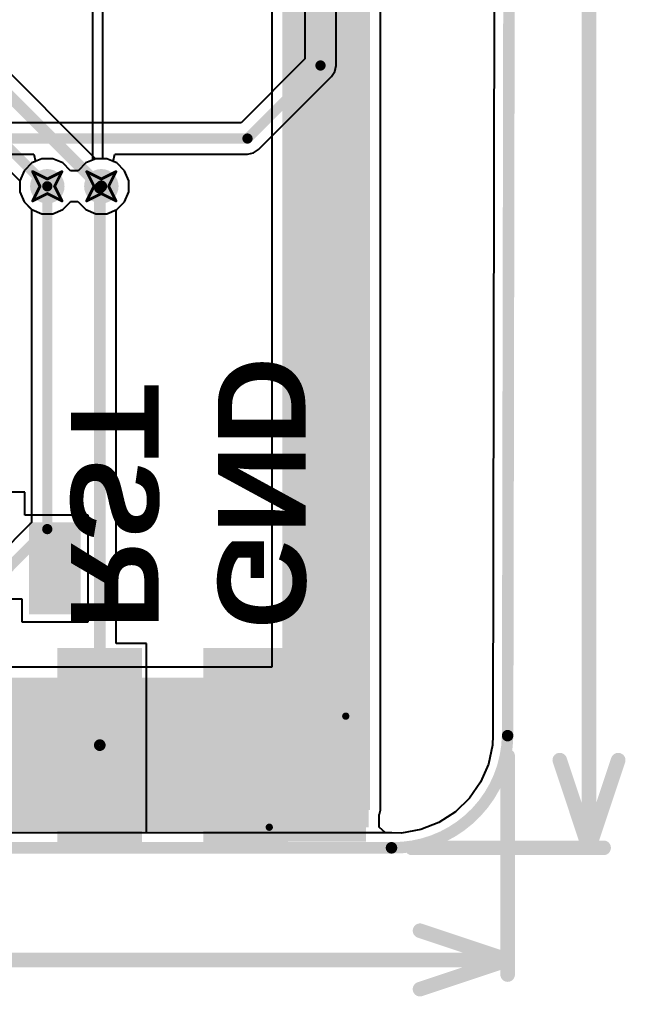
# Model space of a CAD drawing. Header units: inches. Extents: x -3 to 488, y -11 to 93.
# Drawn here: x 116.51 to 127.05, y -10.06 to 6.92 of the extents above; entities that cross this region are included whole.
import ezdxf

# ---------------------------------------------------------------- set-up
doc = ezdxf.new("R2010")
doc.units = ezdxf.units.IN
for name, color, linetype in [('Board Cutout', 216, 'Continuous'), ('Bottom Layer', 5, 'Continuous'), ('Bottom Overlay', 54, 'Continuous'), ('Bottom Paste', 16, 'Continuous'), ('Bottom Solder', 6, 'Continuous'), ('Dimension', 6, 'Continuous'), ('Drill Drawing', 1, 'Continuous'), ('Layer 1', 16, 'Continuous'), ('Layer 2', 76, 'Continuous'), ('Top Layer', 1, 'Continuous'), ('Top Overlay', 2, 'Continuous'), ('Top Paste', 8, 'Continuous'), ('Top Solder', 216, 'Continuous'), ('Via Holes', 16, 'Continuous')]:
    doc.layers.add(name, color=color, linetype=linetype)
doc.styles.add('Arial_Bold', font='', dxfattribs={"height": 0.2})
doc.styles.get('Arial_Bold').set_extended_font_data('Arial', bold=True)

msp = doc.modelspace()

# ---------------------------------------------------------------- hatches: boundary and pattern name
at = {"layer": 'Bottom Layer'}
h = msp.add_hatch(color=5, dxfattribs=at)
edge = h.paths.add_edge_path()
edge.add_arc((116.99, 4.021), 0.3, 0, 360)
h = msp.add_hatch(color=5, dxfattribs=at)
edge = h.paths.add_edge_path()
edge.add_arc((117.93, 4.021), 0.3, 0, 360)
for points in [[(117.268, -4.108), (118.538, -4.108), (118.538, -7.283), (117.268, -7.283)], [(119.808, -4.108), (121.078, -4.108), (121.078, -7.283), (119.808, -7.283)]]:
    msp.add_hatch(color=5, dxfattribs=at).paths.add_polyline_path(points)
at = {"layer": 'Bottom Paste'}
for points in [[(117.268, -4.108), (118.538, -4.108), (118.538, -7.283), (117.268, -7.283)], [(119.808, -4.108), (121.078, -4.108), (121.078, -7.283), (119.808, -7.283)]]:
    msp.add_hatch(color=16, dxfattribs=at).paths.add_polyline_path(points)
at = {"layer": 'Bottom Solder'}
for points in [[(117.167, -4.006), (118.64, -4.006), (118.64, -7.384), (117.167, -7.384)], [(119.707, -4.006), (121.18, -4.006), (121.18, -7.384), (119.707, -7.384)]]:
    msp.add_hatch(color=6, dxfattribs=at).paths.add_polyline_path(points)
at = {"layer": 'Layer 1'}
h = msp.add_hatch(color=16, dxfattribs=at)
edge = h.paths.add_edge_path()
edge.add_arc((116.99, 4.021), 0.3, 0, 360)
h = msp.add_hatch(color=16, dxfattribs=at)
edge = h.paths.add_edge_path()
edge.add_arc((117.93, 4.021), 0.3, 0, 360)
at = {"layer": 'Layer 2'}
h = msp.add_hatch(color=76, dxfattribs=at)
edge = h.paths.add_edge_path()
edge.add_arc((116.99, 4.021), 0.3, 0, 360)
h = msp.add_hatch(color=76, dxfattribs=at)
edge = h.paths.add_edge_path()
edge.add_arc((117.93, 4.021), 0.3, 0, 360)
at = {"layer": 'Top Layer'}
for points in [[(121.078, -6.824), (122.602, -6.824), (122.602, 8.788), (121.078, 8.788)], [(116.722, -1.872), (117.522, -1.872), (117.522, -3.372), (116.722, -3.372)], [(108.033, -7.122), (122.583, -7.122), (122.583, -4.522), (108.033, -4.522)], [(121.082, -5.422), (122.482, -5.422), (122.482, -7.322), (121.082, -7.322)]]:
    msp.add_hatch(color=1, dxfattribs=at).paths.add_polyline_path(points)
h = msp.add_hatch(color=1, dxfattribs=at)
edge = h.paths.add_edge_path()
edge.add_arc((116.99, 4.021), 0.3, 0, 360)
h = msp.add_hatch(color=1, dxfattribs=at)
edge = h.paths.add_edge_path()
edge.add_arc((117.93, 4.021), 0.3, 0, 360)
at = {"layer": 'Top Paste'}
for points in [[(116.722, -1.872), (117.522, -1.872), (117.522, -3.372), (116.722, -3.372)], [(121.082, -5.422), (122.482, -5.422), (122.482, -7.322), (121.082, -7.322)]]:
    msp.add_hatch(color=8, dxfattribs=at).paths.add_polyline_path(points)
at = {"layer": 'Top Solder'}
for points in [[(116.672, -1.822), (117.572, -1.822), (117.572, -3.422), (116.672, -3.422)], [(121.032, -5.372), (122.532, -5.372), (122.532, -7.372), (121.032, -7.372)]]:
    msp.add_hatch(color=216, dxfattribs=at).paths.add_polyline_path(points)
at = {"layer": 'Via Holes'}
h = msp.add_hatch(color=7, dxfattribs=at)
edge = h.paths.add_edge_path()
edge.add_arc((116.99, 4.021), 0.15, 0, 360)
h = msp.add_hatch(color=7, dxfattribs=at)
edge = h.paths.add_edge_path()
edge.add_arc((117.93, 4.021), 0.15, 0, 360)

# ---------------------------------------------------------------- linework, layer by layer
at = {"layer": 'Board Cutout'}
for points in [[(124.998, -5.53, 0.2, 0.2, 0), (125.078, 38.57, 0.2, 0.2, 0)], [(124.998, -5.53, 0.2, 0.2, -0.414214), (122.978, -7.48, 0.2, 0.2, 0)], [(62.09, -7.48, 0.2, 0.2, 0), (122.978, -7.48, 0.2, 0.2, 0)]]:
    msp.add_lwpolyline(points, format="xyseb", dxfattribs=at)
for points in [[(124.948, -5.53, 0.1, 0.1, 1), (125.048, -5.53, 0.1, 0.1, 1)], [(124.948, -5.53, 0.1, 0.1, 1), (125.048, -5.53, 0.1, 0.1, 1)], [(122.928, -7.48, 0.1, 0.1, 1), (123.028, -7.48, 0.1, 0.1, 1)], [(122.928, -7.48, 0.1, 0.1, 1), (123.028, -7.48, 0.1, 0.1, 1)]]:
    msp.add_lwpolyline(points, format="xyseb", close=True, dxfattribs=at)
at = {"layer": 'Bottom Layer'}
for p, q in [((124.787, 21.113), (124.739, -5.528)), ((117.777, 9.228), (117.777, 4.475)), ((117.958, 4.499), (117.958, 9.228)), ((116.719, 4.426), (116.585, 4.292)), ((116.895, 4.499), (116.719, 4.426)), ((117.085, 4.499), (116.895, 4.499)), ((117.26, 4.426), (117.085, 4.499)), ((117.395, 4.292), (117.26, 4.426)), ((117.659, 4.426), (117.525, 4.292)), ((117.777, 4.475), (117.659, 4.426)), ((118.025, 4.499), (117.958, 4.499)), ((118.2, 4.426), (118.025, 4.499)), ((118.335, 4.292), (118.2, 4.426)), ((116.585, 4.292), (116.512, 4.116)), ((117.396, 4.288), (117.395, 4.292)), ((117.523, 4.288), (117.396, 4.288)), ((117.525, 4.292), (117.523, 4.288)), ((118.407, 4.116), (118.335, 4.292)), ((116.512, 4.116), (116.512, 3.926)), ((118.407, 3.926), (118.407, 4.116)), ((116.512, 3.926), (116.585, 3.75)), ((118.335, 3.75), (118.407, 3.926)), ((116.585, 3.75), (116.718, 3.617)), ((118.2, 3.616), (118.335, 3.75)), ((116.718, 3.617), (116.718, -1.827)), ((118.188, 3.611), (118.2, 3.616)), ((118.188, -3.93), (118.188, 3.611)), ((116.718, -1.827), (115.171, -3.373)), ((118.716, -3.93), (118.188, -3.93)), ((118.716, -7.221), (118.716, -3.93)), ((124.739, -5.528), (124.736, -5.695)), ((124.736, -5.695), (124.664, -6.028)), ((124.664, -6.028), (124.528, -6.34)), ((124.528, -6.34), (124.334, -6.619)), ((124.334, -6.619), (124.09, -6.855)), ((124.09, -6.855), (123.804, -7.039)), ((123.804, -7.039), (123.487, -7.164)), ((122.978, -7.221), (118.716, -7.221)), ((122.98, -7.221), (122.978, -7.221)), ((122.983, -7.221), (122.98, -7.221)), ((123.153, -7.224), (122.983, -7.221)), ((123.487, -7.164), (123.153, -7.224))]:
    msp.add_line(p, q, dxfattribs=at)
for points in [[(116.99, -1.939, 0.178, 0.178, 0), (116.99, 4.021, 0.178, 0.178, 0)], [(117.903, 3.995, 0.203, 0.203, 0), (117.93, 4.021, 0.203, 0.203, 0)], [(117.903, -5.695, 0.203, 0.203, 0), (117.903, 3.995, 0.203, 0.203, 0)], [(115.363, -3.566, 0.178, 0.178, 0), (116.99, -1.939, 0.178, 0.178, 0)]]:
    msp.add_lwpolyline(points, format="xyseb", dxfattribs=at)
for points in [[(116.945, 4.021, 0.0889, 0.0889, 1), (117.034, 4.021, 0.0889, 0.0889, 1)], [(117.853, 3.995, 0.102, 0.102, 1), (117.954, 3.995, 0.102, 0.102, 1)], [(117.853, 3.995, 0.102, 0.102, 1), (117.954, 3.995, 0.102, 0.102, 1)], [(117.879, 4.021, 0.102, 0.102, 1), (117.98, 4.021, 0.102, 0.102, 1)], [(116.945, -1.939, 0.0889, 0.0889, 1), (117.034, -1.939, 0.0889, 0.0889, 1)], [(116.945, -1.939, 0.0889, 0.0889, 1), (117.034, -1.939, 0.0889, 0.0889, 1)], [(117.853, -5.695, 0.102, 0.102, 1), (117.954, -5.695, 0.102, 0.102, 1)]]:
    msp.add_lwpolyline(points, format="xyseb", close=True, dxfattribs=at)
at = {"layer": 'Dimension'}
for points in [[(126.413, -7.48, 0.254, 0.254, 0), (126.413, 11.01, 0.254, 0.254, 0)], [(124.998, -9.683, 0.254, 0.254, 0), (124.998, -5.884, 0.254, 0.254, 0)], [(125.905, -5.956, 0.254, 0.254, 0), (126.413, -7.48, 0.254, 0.254, 0)], [(126.413, -7.48, 0.254, 0.254, 0), (126.921, -5.956, 0.254, 0.254, 0)], [(123.332, -7.48, 0.254, 0.254, 0), (126.667, -7.48, 0.254, 0.254, 0)], [(123.474, -8.921, 0.254, 0.254, 0), (124.998, -9.429, 0.254, 0.254, 0)], [(67.831, -9.429, 0.254, 0.254, 0), (124.998, -9.429, 0.254, 0.254, 0)], [(123.474, -9.937, 0.254, 0.254, 0), (124.998, -9.429, 0.254, 0.254, 0)]]:
    msp.add_lwpolyline(points, format="xyseb", dxfattribs=at)
for points in [[(124.935, -5.884, 0.127, 0.127, 1), (125.062, -5.884, 0.127, 0.127, 1)], [(125.842, -5.956, 0.127, 0.127, 1), (125.969, -5.956, 0.127, 0.127, 1)], [(126.858, -5.956, 0.127, 0.127, 1), (126.985, -5.956, 0.127, 0.127, 1)], [(123.268, -7.48, 0.127, 0.127, 1), (123.395, -7.48, 0.127, 0.127, 1)], [(126.35, -7.48, 0.127, 0.127, 1), (126.477, -7.48, 0.127, 0.127, 1)], [(126.35, -7.48, 0.127, 0.127, 1), (126.477, -7.48, 0.127, 0.127, 1)], [(126.35, -7.48, 0.127, 0.127, 1), (126.477, -7.48, 0.127, 0.127, 1)], [(126.604, -7.48, 0.127, 0.127, 1), (126.731, -7.48, 0.127, 0.127, 1)], [(123.411, -8.921, 0.127, 0.127, 1), (123.538, -8.921, 0.127, 0.127, 1)], [(124.935, -9.429, 0.127, 0.127, 1), (125.062, -9.429, 0.127, 0.127, 1)], [(124.935, -9.429, 0.127, 0.127, 1), (125.062, -9.429, 0.127, 0.127, 1)], [(124.935, -9.429, 0.127, 0.127, 1), (125.062, -9.429, 0.127, 0.127, 1)], [(124.935, -9.683, 0.127, 0.127, 1), (125.062, -9.683, 0.127, 0.127, 1)], [(123.411, -9.937, 0.127, 0.127, 1), (123.538, -9.937, 0.127, 0.127, 1)]]:
    msp.add_lwpolyline(points, format="xyseb", close=True, dxfattribs=at)
at = {"layer": 'Drill Drawing'}
for points in [[(116.736, 4.275, 0.0508, 0.0508, 0), (116.99, 4.148, 0.0508, 0.0508, 0)], [(116.736, 4.275, 0.0508, 0.0508, 0), (116.863, 4.021, 0.0508, 0.0508, 0)], [(116.99, 4.148, 0.0508, 0.0508, 0), (117.244, 4.275, 0.0508, 0.0508, 0)], [(117.117, 4.021, 0.0508, 0.0508, 0), (117.244, 4.275, 0.0508, 0.0508, 0)], [(117.676, 4.275, 0.0508, 0.0508, 0), (117.93, 4.148, 0.0508, 0.0508, 0)], [(117.676, 4.275, 0.0508, 0.0508, 0), (117.803, 4.021, 0.0508, 0.0508, 0)], [(117.93, 4.148, 0.0508, 0.0508, 0), (118.184, 4.275, 0.0508, 0.0508, 0)], [(118.057, 4.021, 0.0508, 0.0508, 0), (118.184, 4.275, 0.0508, 0.0508, 0)], [(116.736, 3.767, 0.0508, 0.0508, 0), (116.863, 4.021, 0.0508, 0.0508, 0)], [(116.736, 3.767, 0.0508, 0.0508, 0), (116.99, 3.894, 0.0508, 0.0508, 0)], [(116.99, 3.894, 0.0508, 0.0508, 0), (117.244, 3.767, 0.0508, 0.0508, 0)], [(117.117, 4.021, 0.0508, 0.0508, 0), (117.244, 3.767, 0.0508, 0.0508, 0)], [(117.676, 3.767, 0.0508, 0.0508, 0), (117.803, 4.021, 0.0508, 0.0508, 0)], [(117.676, 3.767, 0.0508, 0.0508, 0), (117.93, 3.894, 0.0508, 0.0508, 0)], [(117.93, 3.894, 0.0508, 0.0508, 0), (118.184, 3.767, 0.0508, 0.0508, 0)], [(118.057, 4.021, 0.0508, 0.0508, 0), (118.184, 3.767, 0.0508, 0.0508, 0)]]:
    msp.add_lwpolyline(points, format="xyseb", dxfattribs=at)
for points in [[(116.723, 4.275, 0.0254, 0.0254, 1), (116.748, 4.275, 0.0254, 0.0254, 1)], [(116.723, 4.275, 0.0254, 0.0254, 1), (116.748, 4.275, 0.0254, 0.0254, 1)], [(117.231, 4.275, 0.0254, 0.0254, 1), (117.256, 4.275, 0.0254, 0.0254, 1)], [(117.231, 4.275, 0.0254, 0.0254, 1), (117.256, 4.275, 0.0254, 0.0254, 1)], [(117.663, 4.275, 0.0254, 0.0254, 1), (117.688, 4.275, 0.0254, 0.0254, 1)], [(117.663, 4.275, 0.0254, 0.0254, 1), (117.688, 4.275, 0.0254, 0.0254, 1)], [(118.171, 4.275, 0.0254, 0.0254, 1), (118.196, 4.275, 0.0254, 0.0254, 1)], [(118.171, 4.275, 0.0254, 0.0254, 1), (118.196, 4.275, 0.0254, 0.0254, 1)], [(116.977, 4.148, 0.0254, 0.0254, 1), (117.002, 4.148, 0.0254, 0.0254, 1)], [(116.977, 4.148, 0.0254, 0.0254, 1), (117.002, 4.148, 0.0254, 0.0254, 1)], [(117.917, 4.148, 0.0254, 0.0254, 1), (117.942, 4.148, 0.0254, 0.0254, 1)], [(117.917, 4.148, 0.0254, 0.0254, 1), (117.942, 4.148, 0.0254, 0.0254, 1)], [(116.85, 4.021, 0.0254, 0.0254, 1), (116.875, 4.021, 0.0254, 0.0254, 1)], [(116.85, 4.021, 0.0254, 0.0254, 1), (116.875, 4.021, 0.0254, 0.0254, 1)], [(116.977, 3.894, 0.0254, 0.0254, 1), (117.002, 3.894, 0.0254, 0.0254, 1)], [(116.977, 3.894, 0.0254, 0.0254, 1), (117.002, 3.894, 0.0254, 0.0254, 1)], [(117.104, 4.021, 0.0254, 0.0254, 1), (117.129, 4.021, 0.0254, 0.0254, 1)], [(117.104, 4.021, 0.0254, 0.0254, 1), (117.129, 4.021, 0.0254, 0.0254, 1)], [(117.79, 4.021, 0.0254, 0.0254, 1), (117.815, 4.021, 0.0254, 0.0254, 1)], [(117.79, 4.021, 0.0254, 0.0254, 1), (117.815, 4.021, 0.0254, 0.0254, 1)], [(117.917, 3.894, 0.0254, 0.0254, 1), (117.942, 3.894, 0.0254, 0.0254, 1)], [(117.917, 3.894, 0.0254, 0.0254, 1), (117.942, 3.894, 0.0254, 0.0254, 1)], [(118.044, 4.021, 0.0254, 0.0254, 1), (118.069, 4.021, 0.0254, 0.0254, 1)], [(118.044, 4.021, 0.0254, 0.0254, 1), (118.069, 4.021, 0.0254, 0.0254, 1)], [(116.723, 3.767, 0.0254, 0.0254, 1), (116.748, 3.767, 0.0254, 0.0254, 1)], [(116.723, 3.767, 0.0254, 0.0254, 1), (116.748, 3.767, 0.0254, 0.0254, 1)], [(117.231, 3.767, 0.0254, 0.0254, 1), (117.256, 3.767, 0.0254, 0.0254, 1)], [(117.231, 3.767, 0.0254, 0.0254, 1), (117.256, 3.767, 0.0254, 0.0254, 1)], [(117.663, 3.767, 0.0254, 0.0254, 1), (117.688, 3.767, 0.0254, 0.0254, 1)], [(117.663, 3.767, 0.0254, 0.0254, 1), (117.688, 3.767, 0.0254, 0.0254, 1)], [(118.171, 3.767, 0.0254, 0.0254, 1), (118.196, 3.767, 0.0254, 0.0254, 1)], [(118.171, 3.767, 0.0254, 0.0254, 1), (118.196, 3.767, 0.0254, 0.0254, 1)]]:
    msp.add_lwpolyline(points, format="xyseb", close=True, dxfattribs=at)
at = {"layer": 'Layer 1'}
for p, q in [((124.814, 35.73), (124.739, -5.528)), ((121.47, 7.839), (121.47, 6.234)), ((122.014, 6.121), (122.014, 7.839)), ((121.47, 6.234), (120.36, 5.123)), ((121.993, 6.017), (122.014, 6.121)), ((122.014, 6.121), (122.014, 6.121)), ((121.934, 5.929), (121.993, 6.017)), ((120.664, 4.659), (121.934, 5.929)), ((120.36, 5.123), (110.969, 5.123)), ((120.472, 4.579), (120.576, 4.6)), ((120.576, 4.6), (120.664, 4.659)), ((115.304, 4.579), (116.758, 4.579)), ((116.719, 4.426), (116.585, 4.292)), ((116.783, 4.452), (116.719, 4.426)), ((116.758, 4.579), (116.783, 4.452)), ((118.136, 4.452), (118.162, 4.579)), ((118.2, 4.426), (118.136, 4.452)), ((118.162, 4.579), (120.472, 4.579)), ((118.335, 4.292), (118.2, 4.426)), ((116.585, 4.292), (116.512, 4.116)), ((118.407, 4.116), (118.335, 4.292)), ((116.512, 4.116), (116.512, 3.926)), ((118.407, 3.926), (118.407, 4.116)), ((116.512, 3.926), (116.585, 3.75)), ((118.335, 3.75), (118.407, 3.926)), ((116.585, 3.75), (116.719, 3.616)), ((117.26, 3.616), (117.395, 3.75)), ((117.395, 3.75), (117.396, 3.754)), ((117.396, 3.754), (117.523, 3.754)), ((117.523, 3.754), (117.525, 3.75)), ((117.525, 3.75), (117.659, 3.616)), ((118.2, 3.616), (118.335, 3.75)), ((116.719, 3.616), (116.895, 3.543)), ((117.085, 3.543), (117.26, 3.616)), ((117.659, 3.616), (117.835, 3.543)), ((118.025, 3.543), (118.2, 3.616)), ((116.895, 3.543), (117.085, 3.543)), ((117.835, 3.543), (118.025, 3.543)), ((124.739, -5.528), (124.736, -5.695)), ((124.736, -5.695), (124.664, -6.028)), ((124.664, -6.028), (124.528, -6.34)), ((124.528, -6.34), (124.334, -6.619)), ((124.334, -6.619), (124.09, -6.855)), ((124.09, -6.855), (123.804, -7.039)), ((123.804, -7.039), (123.487, -7.164)), ((122.978, -7.221), (62.09, -7.221)), ((122.98, -7.221), (122.978, -7.221)), ((122.983, -7.221), (122.98, -7.221)), ((123.153, -7.224), (122.983, -7.221)), ((123.487, -7.164), (123.153, -7.224))]:
    msp.add_line(p, q, dxfattribs=at)
for points in [[(121.742, 6.121, 0.178, 0.178, 0), (121.742, 8.242, 0.178, 0.178, 0)], [(120.472, 4.851, 0.178, 0.178, 0), (121.742, 6.121, 0.178, 0.178, 0)], [(65.636, 4.851, 0.178, 0.178, 0), (120.472, 4.851, 0.178, 0.178, 0)]]:
    msp.add_lwpolyline(points, format="xyseb", dxfattribs=at)
for points in [[(121.698, 6.121, 0.0889, 0.0889, 1), (121.787, 6.121, 0.0889, 0.0889, 1)], [(121.698, 6.121, 0.0889, 0.0889, 1), (121.787, 6.121, 0.0889, 0.0889, 1)], [(120.428, 4.851, 0.0889, 0.0889, 1), (120.517, 4.851, 0.0889, 0.0889, 1)], [(120.428, 4.851, 0.0889, 0.0889, 1), (120.517, 4.851, 0.0889, 0.0889, 1)]]:
    msp.add_lwpolyline(points, format="xyseb", close=True, dxfattribs=at)
at = {"layer": 'Layer 2'}
for p, q in [((124.808, 32.944), (124.739, -5.528)), ((117.83, 4.497), (115.043, 7.285)), ((114.345, 6.281), (116.512, 4.114)), ((117.835, 4.499), (117.83, 4.497)), ((118.025, 4.499), (117.835, 4.499)), ((118.2, 4.426), (118.025, 4.499)), ((118.335, 4.292), (118.2, 4.426)), ((118.407, 4.116), (118.335, 4.292)), ((116.512, 4.114), (116.512, 3.926)), ((118.407, 3.926), (118.407, 4.116)), ((116.512, 3.926), (116.585, 3.75)), ((118.335, 3.75), (118.407, 3.926)), ((116.585, 3.75), (116.719, 3.616)), ((117.26, 3.616), (117.395, 3.75)), ((117.395, 3.75), (117.396, 3.754)), ((117.396, 3.754), (117.523, 3.754)), ((117.523, 3.754), (117.525, 3.75)), ((117.525, 3.75), (117.659, 3.616)), ((118.2, 3.616), (118.335, 3.75)), ((116.719, 3.616), (116.895, 3.543)), ((117.085, 3.543), (117.26, 3.616)), ((117.659, 3.616), (117.835, 3.543)), ((118.025, 3.543), (118.2, 3.616)), ((116.895, 3.543), (117.085, 3.543)), ((117.835, 3.543), (118.025, 3.543)), ((124.739, -5.528), (124.736, -5.695)), ((124.736, -5.695), (124.664, -6.028)), ((124.664, -6.028), (124.528, -6.34)), ((124.528, -6.34), (124.334, -6.619)), ((124.334, -6.619), (124.09, -6.855)), ((124.09, -6.855), (123.804, -7.039)), ((123.804, -7.039), (123.487, -7.164)), ((122.978, -7.221), (62.09, -7.221)), ((122.98, -7.221), (122.978, -7.221)), ((122.983, -7.221), (122.98, -7.221)), ((123.153, -7.224), (122.983, -7.221)), ((123.487, -7.164), (123.153, -7.224))]:
    msp.add_line(p, q, dxfattribs=at)
for points in [[(114.758, 7.167, 0.203, 0.203, 0), (117.917, 4.008, 0.203, 0.203, 0)], [(114.357, 6.654, 0.178, 0.178, 0), (116.99, 4.021, 0.178, 0.178, 0)]]:
    msp.add_lwpolyline(points, format="xyseb", dxfattribs=at)
for points in [[(116.945, 4.021, 0.0889, 0.0889, 1), (117.034, 4.021, 0.0889, 0.0889, 1)], [(117.866, 4.008, 0.102, 0.102, 1), (117.967, 4.008, 0.102, 0.102, 1)]]:
    msp.add_lwpolyline(points, format="xyseb", close=True, dxfattribs=at)
at = {"layer": 'Top Layer'}
for p, q in [((124.783, 18.778), (124.739, -5.528)), ((120.897, 8.788), (120.897, -4.341)), ((122.784, -6.824), (122.784, 8.788)), ((116.719, 4.426), (116.585, 4.292)), ((116.895, 4.499), (116.719, 4.426)), ((117.085, 4.499), (116.895, 4.499)), ((117.26, 4.426), (117.085, 4.499)), ((117.395, 4.292), (117.26, 4.426)), ((117.659, 4.426), (117.525, 4.292)), ((117.835, 4.499), (117.659, 4.426)), ((118.025, 4.499), (117.835, 4.499)), ((118.2, 4.426), (118.025, 4.499)), ((118.335, 4.292), (118.2, 4.426)), ((116.585, 4.292), (116.512, 4.116)), ((117.396, 4.288), (117.395, 4.292)), ((117.523, 4.288), (117.396, 4.288)), ((117.525, 4.292), (117.523, 4.288)), ((118.407, 4.116), (118.335, 4.292)), ((116.512, 4.116), (116.512, 3.926)), ((118.407, 3.926), (118.407, 4.116)), ((116.512, 3.926), (116.585, 3.75)), ((118.335, 3.75), (118.407, 3.926)), ((116.585, 3.75), (116.719, 3.616)), ((117.26, 3.616), (117.395, 3.75)), ((117.395, 3.75), (117.396, 3.754)), ((117.396, 3.754), (117.523, 3.754)), ((117.523, 3.754), (117.525, 3.75)), ((117.525, 3.75), (117.659, 3.616)), ((118.2, 3.616), (118.335, 3.75)), ((116.719, 3.616), (116.895, 3.543)), ((117.085, 3.543), (117.26, 3.616)), ((117.659, 3.616), (117.835, 3.543)), ((118.025, 3.543), (118.2, 3.616)), ((116.895, 3.543), (117.085, 3.543)), ((117.835, 3.543), (118.025, 3.543)), ((116.6, -1.294), (116.296, -1.294)), ((116.6, -1.694), (116.6, -1.294)), ((117.7, -1.694), (116.6, -1.694)), ((117.7, -3.55), (117.7, -1.694)), ((115.5, -3.15), (116.545, -3.15)), ((116.545, -3.15), (116.545, -3.55)), ((116.545, -3.55), (117.7, -3.55)), ((120.897, -4.341), (108.033, -4.341)), ((124.739, -5.528), (124.736, -5.695)), ((124.736, -5.695), (124.664, -6.028)), ((124.664, -6.028), (124.528, -6.34)), ((124.528, -6.34), (124.334, -6.619)), ((124.334, -6.619), (124.09, -6.855)), ((122.765, -6.902), (122.77, -6.894)), ((122.765, -7.122), (122.765, -6.902)), ((122.77, -6.894), (122.784, -6.824)), ((124.09, -6.855), (123.804, -7.039)), ((122.872, -7.221), (122.765, -7.122)), ((123.804, -7.039), (123.487, -7.164)), ((122.978, -7.221), (122.872, -7.221)), ((122.98, -7.221), (122.978, -7.221)), ((122.983, -7.221), (122.98, -7.221)), ((123.153, -7.224), (122.983, -7.221)), ((123.487, -7.164), (123.153, -7.224))]:
    msp.add_line(p, q, dxfattribs=at)
at = {"layer": 'Top Overlay'}
for points in [[(122.182, -5.191, 0.127, 0.127, 0), (122.182, 8.079, 0.127, 0.127, 0)], [(108.312, -7.122, 0.127, 0.127, 0), (120.851, -7.122, 0.127, 0.127, 0)]]:
    msp.add_lwpolyline(points, format="xyseb", dxfattribs=at)
for points in [[(122.151, -5.191, 0.0635, 0.0635, 1), (122.214, -5.191, 0.0635, 0.0635, 1)], [(120.82, -7.122, 0.0635, 0.0635, 1), (120.883, -7.122, 0.0635, 0.0635, 1)]]:
    msp.add_lwpolyline(points, format="xyseb", close=True, dxfattribs=at)

# ---------------------------------------------------------------- texts
at = {"layer": 'Bottom Overlay', "style": 'Arial_Bold', "text_generation_flag": 2}
for s, p in [('GND', (119.959, -3.677)), ('RST', (117.401, -3.677))]:
    msp.add_text(s, height=1.524, rotation=270, dxfattribs=at).set_placement(p)

doc.saveas('drawing.dxf')
